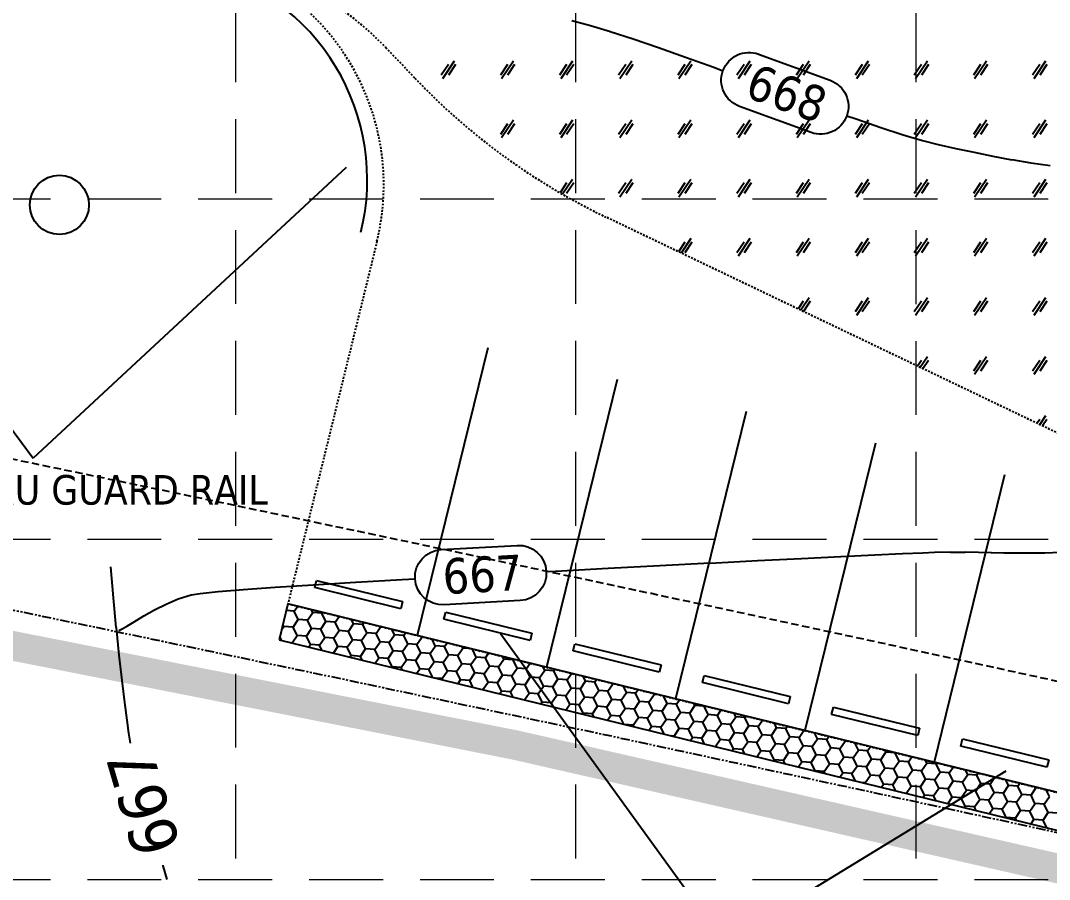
# Model space of a CAD drawing. Header units: inches. Extents: x 6967 to 7890, y 13663 to 15138.
# Drawn here: x 7437.1 to 7506.7, y 14055.5 to 14113.5 of the extents above; entities that cross this region are included whole.
import ezdxf
from ezdxf.enums import TextEntityAlignment as Align

# ---------------------------------------------------------------- set-up
doc = ezdxf.new("R2010")
doc.units = ezdxf.units.IN
doc.header["$MEASUREMENT"] = 0
for name, pattern in [('DASHED', [0.75, 0.5, -0.25]), ('HIDDEN', [0.375, 0.25, -0.125]), ('XGWI003AR$0$HIDDEN2', [0.1875, 0.125, -0.0625]), ('xGWI003pt$0$PHANTOM2', [1.25, 0.625, -0.125, 0.125, -0.125, 0.125, -0.125])]:
    doc.linetypes.add(name, pattern=pattern)
for name, color, linetype in [('C-SITE-BLDG-STBK-N', 7, 'DASHED'), ('C-TOPO-RETN-WALL-TEXT-N', 6, 'Continuous'), ('EC', 35, 'Continuous'), ('GRID', 254, 'HIDDEN'), ('LIMITS OF DISTURBANCE', 1, 'HIDDEN'), ('PC', 35, 'Continuous'), ('XGWI003AR$0$C-ESMT-ACCS-HTCH-N', 11, 'Continuous'), ('XGWI003AR$0$C-ESMT-ACCS-N', 2, 'XGWI003AR$0$HIDDEN2'), ('XGWI003AR$0$C-PKNG-PAVE-EDGE-N', 4, 'XGWI003AR$0$HIDDEN2'), ('XGWI003AR$0$C-PKNG-STRP-N', 6, 'Continuous'), ('XGWI003AR$0$C-PKNG-WEEL-STOP-N', 2, 'Continuous'), ('XGWI003AR$0$C-STRC-RAIL-N', 15, 'XGWI003AR$0$ZIGZAG'), ('xGWI003pt$0$C-ANNO-ROAD-E', 6, 'Continuous'), ('xGWI003pt$0$C-BNDY-E', 3, 'xGWI003pt$0$PHANTOM2'), ('XGWI003ST$0$C-STRM-RRAP-N', 6, 'Continuous')]:
    doc.layers.add(name, color=color, linetype=linetype)
doc.styles.add('L50', font='TAHOMA.TTF', dxfattribs={"height": 2})
doc.styles.add('L80', font='TAHOMA.TTF', dxfattribs={"height": 3.2})
doc.styles.get("Standard").update_dxf_attribs({"font": 'ARIAL.TTF'})
doc.linetypes.add('XGWI003AR$0$ZIGZAG', pattern='A,0.0001,-0.2,[131,ltypeshp.shx,S=0.2,R=0,X=-0.2,Y=0],-0.4,[131,ltypeshp.shx,S=0.2,R=180,X=0.2,Y=0],-0.2', length=0.8001)

msp = doc.modelspace()

# ---------------------------------------------------------------- linework, layer by layer
for p in [(7418.989, 14109.492), (7459.087, 14103.594)]:
    msp.add_line(p, (7437.917, 14083.948))
at = {"layer": 'C-SITE-BLDG-STBK-N'}
msp.add_arc((6024.673, 7268.021), 6960.55, 76.3001427, 80.6559403, dxfattribs=at)
at = {"layer": 'C-TOPO-RETN-WALL-TEXT-N', "color": 7}
for p in [(7469.525, 14072.087), (7503.727, 14062.778)]:
    msp.add_line(p, (7484.696, 14051.175), dxfattribs=at)
at = {"layer": 'defpoints'}
msp.add_circle((7439.699, 14101.069), 2, dxfattribs=at)
at = {"layer": 'EC', "color": 35, "extrusion": (0.996421, 0.084526, 0), "elevation": 8606.374}
msp.add_lwpolyline([(13394.985, 667), (13397.072, 667)], dxfattribs=at)
at = {"layer": 'EC', "color": 35, "elevation": 667}
for points in [[(7443.548, 14072.5), (7443.356, 14074.507)], [(7443.94, 14068.909), (7443.746, 14070.617)], [(7444.513, 14064.673), (7444.401, 14065.353)]]:
    msp.add_lwpolyline(points, dxfattribs=at)
at = {"layer": 'EC', "color": 35, "extrusion": (0.994531, 0.104443, 0), "elevation": 8872.617}
msp.add_lwpolyline([(13216.213, 667), (13218.106, 667)], dxfattribs=at)
at = {"layer": 'EC', "color": 35, "extrusion": (0.992664, 0.120907, 0), "elevation": 9090.353}
msp.add_lwpolyline([(13064.186, 667), (13065.678, 667)], dxfattribs=at)
at = {"layer": 'EC', "color": 35, "extrusion": (0.99157, 0.129574, 0), "elevation": 9204.138}
msp.add_lwpolyline([(12983.058, 667), (12984.271, 667)], dxfattribs=at)
at = {"layer": 'EC', "color": 35, "extrusion": (0.990021, 0.140921, 0), "elevation": 9352.216}
msp.add_lwpolyline([(12875.92, 667), (12876.802, 667)], dxfattribs=at)
at = {"layer": 'EC', "color": 35, "extrusion": (0.958743, 0.284274, 0), "elevation": 11135.361}
msp.add_lwpolyline([(11359.555, 667), (11359.597, 667)], dxfattribs=at)
at = {"layer": 'EC', "color": 35, "extrusion": (0.962276, 0.272073, 0), "elevation": 10990.177}
msp.add_lwpolyline([(11499.113, 667), (11500.077, 667)], dxfattribs=at)
at = {"layer": 'GRID', "color": 252, "linetype": 'HIDDEN', "lineweight": 0, "ltscale": 20}
for p, q in [((7451.639, 13779.372), (7451.639, 15113.571)), ((7474.641, 13779.369), (7474.641, 15113.571)), ((7497.643, 13779.365), (7497.643, 15113.571)), ((6991.593, 14101.47), (7865.68, 14101.47)), ((6991.593, 14078.468), (7865.68, 14078.468)), ((6991.593, 14055.465), (7865.68, 14055.465))]:
    msp.add_line(p, q, dxfattribs=at)
at = {"layer": 'LIMITS OF DISTURBANCE', "linetype": 'DASHED', "ltscale": 25, "const_width": 2}
msp.add_lwpolyline([(7626.68, 14301.006), (7537.696, 14305.63), (7486.929, 14312.377), (7396.549, 14337.663), (7372.92, 14344.826), (7341.409, 14355.654), (7272.761, 14383.79), (7321.112, 14493.627), (7084.447, 14614.894), (7078.433, 14602.87), (7300.437, 14489.887), (7255.526, 14390.868), (7231.156, 14402.508, 0.426649), (7192.435, 14387.891), (7143.122, 14290.437, 0.055483), (7100.956, 14177.591), (7091.992, 14135.021), (7118.278, 14130.517), (7275.487, 14103.266), (7373.361, 14083.725), (7470.495, 14064.556), (7646.846, 14024.455)], format="xyb", dxfattribs=at)
at = {"layer": 'PC', "color": 25, "extrusion": (-0.261525, -0.965197, 0), "elevation": -15577.073}
msp.add_lwpolyline([(3523.198, 668), (3524.489, 668)], dxfattribs=at)
at = {"layer": 'PC', "color": 25}
for points, elevation in [([(7475.624, 14113.195), (7476.968, 14112.795)], 668), ([(7478.51, 14112.295), (7480.214, 14111.713)], 668), ([(7480.214, 14111.713), (7482.043, 14111.067)], 668), ([(7482.043, 14111.067), (7483.96, 14110.375)], 668), ([(7483.96, 14110.375), (7484.586, 14110.146)], 668), ([(7493.586, 14106.883), (7495.262, 14106.306)], 668), ([(7495.262, 14106.306), (7496.77, 14105.814)], 668), ([(7496.77, 14105.814), (7498.073, 14105.424)], 668), ([(7498.073, 14105.424), (7499.135, 14105.155)], 668), ([(7500.337, 14104.892), (7501.574, 14104.626)], 668), ([(7492.565, 14077.296), (7494.861, 14077.405)], 667), ([(7494.861, 14077.405), (7496.725, 14077.49)], 667), ([(7498.093, 14077.549), (7498.904, 14077.579)], 667), ([(7498.904, 14077.579), (7499.98, 14077.6)], 667), ([(7501.868, 14077.591), (7502.736, 14077.572)], 667), ([(7503.591, 14077.553), (7504.458, 14077.538)], 667), ([(7504.458, 14077.538), (7505.368, 14077.533)], 667), ([(7506.346, 14077.545), (7507.421, 14077.579)], 667), ([(7480.325, 14076.685), (7483.718, 14076.858)], 667), ([(7462.883, 14075.738), (7463.754, 14075.787)], 667), ([(7449.229, 14074.805), (7450.428, 14074.921)], 667), ([(7446.91, 14074.077), (7447.741, 14074.43)], 667), ([(7448.61, 14074.711), (7449.229, 14074.805)], 667), ([(7444.3, 14072.612), (7444.759, 14072.888)], 667), ([(7443.81, 14072.336), (7443.994, 14072.436)], 667)]:
    msp.add_lwpolyline(points, dxfattribs=dict(at, elevation=elevation))
at = {"layer": 'PC', "color": 25, "extrusion": (-0.308481, -0.95123, 0), "elevation": -15731.025}
msp.add_lwpolyline([(2758.783, 668), (2760.405, 668)], dxfattribs=at)
at = {"layer": 'PC', "color": 25, "linetype": 'Continuous', "extrusion": (-0.343245, -0.939246, 0)}
for points, elevation in [([(2188.51, 668), (2193.66, 668)], -15823.825), ([(2193.66, 668), (2188.51, 668)], -15820.061)]:
    msp.add_lwpolyline(points, dxfattribs=dict(at, elevation=elevation))
at = {"layer": 'PC', "color": 25, "extrusion": (-0.334362, -0.942445, 0), "elevation": -15800.527}
msp.add_lwpolyline([(2344.829, 668), (2345.488, 668)], dxfattribs=at)
at = {"layer": 'PC', "color": 25, "extrusion": (-0.213745, -0.976889, 0), "elevation": -15382.08}
msp.add_lwpolyline([(4310.919, 668), (4312.149, 668)], dxfattribs=at)
at = {"layer": 'PC', "color": 25, "extrusion": (-0.200554, -0.979683, 0), "elevation": -15322.53}
msp.add_lwpolyline([(4520.416, 668), (4521.706, 668)], dxfattribs=at)
at = {"layer": 'PC', "color": 25, "extrusion": (-0.185096, -0.98272, 0), "elevation": -15249.397}
msp.add_lwpolyline([(4762.524, 668), (4763.829, 668)], dxfattribs=at)
at = {"layer": 'PC', "color": 25, "extrusion": (-0.16355, -0.986535, 0), "elevation": -15141.515}
msp.add_lwpolyline([(5096.342, 668), (5097.652, 668)], dxfattribs=at)
at = {"layer": 'PC', "color": 25, "extrusion": (-0.13545, -0.990784, 0), "elevation": -14990.54}
msp.add_lwpolyline([(5525.871, 668), (5527.176, 668)], dxfattribs=at)
at = {"layer": 'PC', "color": 25, "linetype": 'Continuous', "extrusion": (0.055338, -0.998468, 0)}
for points, elevation in [([(8233.113, 667), (8238.263, 667)], -13643.065), ([(8238.263, 667), (8233.113, 667)], -13639.322)]:
    msp.add_lwpolyline(points, dxfattribs=dict(at, elevation=elevation))
at = {"layer": 'PC', "color": 25, "extrusion": (0.05026, -0.998736, 0), "elevation": -13682.932}
msp.add_lwpolyline([(8181.769, 667), (8184.986, 667)], dxfattribs=at)
at = {"layer": 'PC', "color": 25, "extrusion": (0.049392, -0.998779, 0), "elevation": -13690.044}
msp.add_lwpolyline([(8173.085, 667), (8176.059, 667)], dxfattribs=at)
at = {"layer": 'PC', "color": 25, "extrusion": (0.048444, -0.998826, 0), "elevation": -13697.801}
msp.add_lwpolyline([(8163.056, 667), (8165.724, 667)], dxfattribs=at)
at = {"layer": 'PC', "color": 25, "extrusion": (0.043158, -0.999068, 0), "elevation": -13740.83}
msp.add_lwpolyline([(8097.297, 667), (8098.667, 667)], dxfattribs=at)
at = {"layer": 'PC', "color": 25, "extrusion": (0.001892, -0.999998, 0), "elevation": -14063.382}
msp.add_lwpolyline([(7526.607, 667), (7527.586, 667)], dxfattribs=at)
at = {"layer": 'PC', "color": 25, "extrusion": (-0.012344, -0.999924, 0), "elevation": -14169.121}
msp.add_lwpolyline([(7326.613, 667), (7327.523, 667)], dxfattribs=at)
at = {"layer": 'PC', "color": 25, "extrusion": (-0.023037, -0.999735, 0), "elevation": -14246.675}
msp.add_lwpolyline([(7176.445, 667), (7177.299, 667)], dxfattribs=at)
at = {"layer": 'PC', "color": 25, "extrusion": (0.012189, -0.999926, 0), "elevation": -13985.004}
msp.add_lwpolyline([(7676.402, 667), (7677.38, 667)], dxfattribs=at)
at = {"layer": 'PC', "color": 25, "extrusion": (0.05406, -0.998538, 0), "elevation": -13651.724}
msp.add_lwpolyline([(8222.67, 667), (8223.293, 667)], dxfattribs=at)
at = {"layer": 'PC', "color": 25, "extrusion": (0.052968, -0.998596, 0), "elevation": -13660.706}
msp.add_lwpolyline([(8208.364, 667), (8211.931, 667)], dxfattribs=at)
at = {"layer": 'PC', "color": 25, "extrusion": (0.052003, -0.998647, 0), "elevation": -13668.642}
msp.add_lwpolyline([(8198.715, 667), (8202.228, 667)], dxfattribs=at)
at = {"layer": 'PC', "color": 25, "extrusion": (0.061392, -0.998114, 0), "elevation": -13591.036}
msp.add_lwpolyline([(8306.906, 667), (8309.792, 667)], dxfattribs=at)
at = {"layer": 'PC', "color": 25, "extrusion": (0.058834, -0.998268, 0), "elevation": -13612.282}
msp.add_lwpolyline([(8274.943, 667), (8278.092, 667)], dxfattribs=at)
at = {"layer": 'PC', "color": 25, "extrusion": (0.079001, -0.996875, 0), "elevation": -13442.337}
msp.add_lwpolyline([(8539.077, 667), (8540.796, 667)], dxfattribs=at)
at = {"layer": 'PC', "color": 25, "extrusion": (0.070219, -0.997532, 0), "elevation": -13517.035}
msp.add_lwpolyline([(8422.077, 667), (8424.248, 667)], dxfattribs=at)
at = {"layer": 'PC', "color": 25, "extrusion": (0.064936, -0.997889, 0), "elevation": -13561.453}
msp.add_lwpolyline([(8352.555, 667), (8355.115, 667)], dxfattribs=at)
at = {"layer": 'PC', "color": 25, "extrusion": (0.306889, -0.951745, 0), "elevation": -11109.641}
msp.add_lwpolyline([(11407.642, 667), (11408.555, 667)], dxfattribs=at)
at = {"layer": 'PC', "color": 25, "extrusion": (0.491456, -0.870903, 0), "elevation": -8597.363}
msp.add_lwpolyline([(13400.617, 667), (13401.444, 667)], dxfattribs=at)
at = {"layer": 'PC', "color": 25, "extrusion": (-0.451221, 0.892412, 0), "elevation": 9199.675}
msp.add_lwpolyline([(-12995.358, 667), (-12996.234, 667)], dxfattribs=at)
at = {"layer": 'PC', "color": 25, "extrusion": (0.51306, -0.858353, 0), "elevation": -8259.894}
msp.add_lwpolyline([(13610.465, 667), (13611.221, 667)], dxfattribs=at)
at = {"layer": 'PC', "color": 25, "extrusion": (0.45303, -0.891495, 0), "elevation": -9173.152}
msp.add_lwpolyline([(13011.215, 667), (13011.312, 667)], dxfattribs=at)
at = {"layer": 'PC', "color": 25, "extrusion": (-0.500018, 0.866015, 0), "elevation": 8464.806}
msp.add_lwpolyline([(-13483.084, 667), (-13483.437, 667)], dxfattribs=at)
at = {"layer": 'PC', "color": 25, "linetype": 'Continuous', "extrusion": (0, 0, -1)}
for centre, radius, start, end in [((-7486.354, 14109.499, -668), 1.882, 290.07471, 110.07471), ((-7491.191, 14107.731, -668), 1.882, 110.07471, 290.07471), ((-7465.622, 14075.895, -667), 1.871, 266.82775, 86.82775), ((-7470.764, 14076.18, -667), 1.871, 86.82775, 266.82775)]:
    msp.add_arc(centre, radius, start, end, dxfattribs=at)
at = {"layer": 'XGWI003AR$0$C-ESMT-ACCS-HTCH-N', "color": 255, "linetype": 'Continuous'}
for p, q in [((7466.009, 14110.556), (7465.529, 14109.836)), ((7466.409, 14110.796), (7465.609, 14109.596)), ((7466.489, 14110.556), (7466.009, 14109.836)), ((7470.009, 14110.556), (7469.529, 14109.836)), ((7470.409, 14110.796), (7469.609, 14109.596)), ((7470.489, 14110.556), (7470.009, 14109.836)), ((7474.009, 14110.556), (7473.529, 14109.836)), ((7474.409, 14110.796), (7473.609, 14109.596)), ((7474.489, 14110.556), (7474.009, 14109.836)), ((7478.009, 14110.556), (7477.529, 14109.836)), ((7478.409, 14110.796), (7477.609, 14109.596)), ((7478.489, 14110.556), (7478.009, 14109.836)), ((7482.009, 14110.556), (7481.529, 14109.836)), ((7482.409, 14110.796), (7481.609, 14109.596)), ((7482.489, 14110.556), (7482.009, 14109.836)), ((7486.009, 14110.556), (7485.529, 14109.836)), ((7486.409, 14110.796), (7485.609, 14109.596)), ((7486.489, 14110.556), (7486.009, 14109.836)), ((7490.009, 14110.556), (7489.529, 14109.836)), ((7490.409, 14110.796), (7489.609, 14109.596)), ((7490.489, 14110.556), (7490.009, 14109.836)), ((7494.009, 14110.556), (7493.529, 14109.836)), ((7494.409, 14110.796), (7493.609, 14109.596)), ((7494.489, 14110.556), (7494.009, 14109.836)), ((7498.009, 14110.556), (7497.529, 14109.836)), ((7498.409, 14110.796), (7497.609, 14109.596)), ((7498.489, 14110.556), (7498.009, 14109.836)), ((7502.009, 14110.556), (7501.529, 14109.836)), ((7502.409, 14110.796), (7501.609, 14109.596)), ((7502.489, 14110.556), (7502.009, 14109.836)), ((7506.009, 14110.556), (7505.529, 14109.836)), ((7506.409, 14110.796), (7505.609, 14109.596)), ((7506.489, 14110.556), (7506.009, 14109.836)), ((7470.009, 14106.556), (7469.529, 14105.836)), ((7470.409, 14106.796), (7469.609, 14105.596)), ((7470.489, 14106.556), (7470.009, 14105.836)), ((7474.009, 14106.556), (7473.529, 14105.836)), ((7474.409, 14106.796), (7473.609, 14105.596)), ((7474.489, 14106.556), (7474.009, 14105.836)), ((7478.009, 14106.556), (7477.529, 14105.836)), ((7478.409, 14106.796), (7477.609, 14105.596)), ((7478.489, 14106.556), (7478.009, 14105.836)), ((7482.009, 14106.556), (7481.529, 14105.836)), ((7482.409, 14106.796), (7481.609, 14105.596)), ((7482.489, 14106.556), (7482.009, 14105.836)), ((7486.009, 14106.556), (7485.529, 14105.836)), ((7486.409, 14106.796), (7485.609, 14105.596)), ((7486.489, 14106.556), (7486.009, 14105.836)), ((7490.009, 14106.556), (7489.529, 14105.836)), ((7490.409, 14106.796), (7489.609, 14105.596)), ((7490.489, 14106.556), (7490.009, 14105.836)), ((7494.009, 14106.556), (7493.529, 14105.836)), ((7494.409, 14106.796), (7493.609, 14105.596)), ((7494.489, 14106.556), (7494.009, 14105.836)), ((7498.009, 14106.556), (7497.529, 14105.836)), ((7498.409, 14106.796), (7497.609, 14105.596)), ((7498.489, 14106.556), (7498.009, 14105.836)), ((7502.009, 14106.556), (7501.529, 14105.836)), ((7502.409, 14106.796), (7501.609, 14105.596)), ((7502.489, 14106.556), (7502.009, 14105.836)), ((7506.009, 14106.556), (7505.529, 14105.836)), ((7506.409, 14106.796), (7505.609, 14105.596)), ((7506.489, 14106.556), (7506.009, 14105.836)), ((7474.409, 14102.796), (7473.736, 14101.786)), ((7478.409, 14102.796), (7477.609, 14101.596)), ((7482.409, 14102.796), (7481.609, 14101.596)), ((7486.409, 14102.796), (7485.609, 14101.596)), ((7490.409, 14102.796), (7489.609, 14101.596)), ((7494.409, 14102.796), (7493.609, 14101.596)), ((7498.409, 14102.796), (7497.609, 14101.596)), ((7502.409, 14102.796), (7501.609, 14101.596)), ((7506.409, 14102.796), (7505.609, 14101.596)), ((7474.009, 14102.556), (7473.562, 14101.886)), ((7474.489, 14102.556), (7474.009, 14101.836)), ((7478.009, 14102.556), (7477.529, 14101.836)), ((7478.489, 14102.556), (7478.009, 14101.836)), ((7482.009, 14102.556), (7481.529, 14101.836)), ((7482.489, 14102.556), (7482.009, 14101.836)), ((7486.009, 14102.556), (7485.529, 14101.836)), ((7486.489, 14102.556), (7486.009, 14101.836)), ((7490.009, 14102.556), (7489.529, 14101.836)), ((7490.489, 14102.556), (7490.009, 14101.836)), ((7494.009, 14102.556), (7493.529, 14101.836)), ((7494.489, 14102.556), (7494.009, 14101.836)), ((7498.009, 14102.556), (7497.529, 14101.836)), ((7498.489, 14102.556), (7498.009, 14101.836)), ((7502.009, 14102.556), (7501.529, 14101.836)), ((7502.489, 14102.556), (7502.009, 14101.836)), ((7506.009, 14102.556), (7505.529, 14101.836)), ((7506.489, 14102.556), (7506.009, 14101.836)), ((7482.009, 14098.556), (7481.573, 14097.902)), ((7482.409, 14098.796), (7481.755, 14097.815)), ((7482.489, 14098.556), (7482.009, 14097.836)), ((7486.009, 14098.556), (7485.529, 14097.836)), ((7486.409, 14098.796), (7485.609, 14097.596)), ((7486.489, 14098.556), (7486.009, 14097.836)), ((7490.009, 14098.556), (7489.529, 14097.836)), ((7490.409, 14098.796), (7489.609, 14097.596)), ((7490.489, 14098.556), (7490.009, 14097.836)), ((7494.009, 14098.556), (7493.529, 14097.836)), ((7494.409, 14098.796), (7493.609, 14097.596)), ((7494.489, 14098.556), (7494.009, 14097.836)), ((7498.009, 14098.556), (7497.529, 14097.836)), ((7498.409, 14098.796), (7497.609, 14097.596)), ((7498.489, 14098.556), (7498.009, 14097.836)), ((7502.009, 14098.556), (7501.529, 14097.836)), ((7502.409, 14098.796), (7501.609, 14097.596)), ((7502.489, 14098.556), (7502.009, 14097.836)), ((7506.009, 14098.556), (7505.529, 14097.836)), ((7506.409, 14098.796), (7505.609, 14097.596)), ((7506.489, 14098.556), (7506.009, 14097.836)), ((7490.009, 14094.556), (7489.662, 14094.035)), ((7490.409, 14094.796), (7489.844, 14093.948)), ((7490.489, 14094.556), (7490.026, 14093.861)), ((7494.009, 14094.556), (7493.529, 14093.836)), ((7494.409, 14094.796), (7493.609, 14093.596)), ((7494.489, 14094.556), (7494.009, 14093.836)), ((7498.009, 14094.556), (7497.529, 14093.836)), ((7498.409, 14094.796), (7497.609, 14093.596)), ((7498.489, 14094.556), (7498.009, 14093.836)), ((7502.009, 14094.556), (7501.529, 14093.836)), ((7502.409, 14094.796), (7501.609, 14093.596)), ((7502.489, 14094.556), (7502.009, 14093.836)), ((7506.009, 14094.556), (7505.529, 14093.836)), ((7506.409, 14094.796), (7505.609, 14093.596)), ((7506.489, 14094.556), (7506.009, 14093.836)), ((7498.009, 14090.556), (7497.751, 14090.169)), ((7498.409, 14090.796), (7497.933, 14090.082)), ((7498.489, 14090.556), (7498.115, 14089.995)), ((7502.009, 14090.556), (7501.529, 14089.836)), ((7502.409, 14090.796), (7501.609, 14089.596)), ((7502.489, 14090.556), (7502.009, 14089.836)), ((7506.009, 14090.556), (7505.529, 14089.836)), ((7506.409, 14090.796), (7505.609, 14089.596)), ((7506.489, 14090.556), (7506.009, 14089.836)), ((7506.409, 14086.796), (7506.022, 14086.215)), ((7506.009, 14086.556), (7505.84, 14086.302)), ((7506.489, 14086.556), (7506.204, 14086.128))]:
    msp.add_line(p, q, dxfattribs=at)
at = {"layer": 'XGWI003AR$0$C-ESMT-ACCS-N', "color": 7}
for p, q in [((7463.738, 14109.646), (7461.812, 14111.674)), ((7519.087, 14079.971), (7476.669, 14100.246))]:
    msp.add_line(p, q, dxfattribs=at)
for centre, radius, start, end in [((7447.309, 14097.902), 20, 43.51926, 76.22752), ((7495.644, 14139.944), 44, 223.51926, 244.45229)]:
    msp.add_arc(centre, radius, start, end, dxfattribs=at)
at = {"layer": 'XGWI003AR$0$C-PKNG-PAVE-EDGE-N', "color": 7}
for p, q in [((7461.182, 14098.61), (7455.156, 14074.093)), ((7455.156, 14074.093), (7516.344, 14059.095))]:
    msp.add_line(p, q, dxfattribs=at)
msp.add_arc((7445.644, 14102.429, 0), 16, 346.19067, 76.22752, dxfattribs=at)
at = {"layer": 'XGWI003AR$0$C-PKNG-STRP-N', "color": 253}
for p, q in [((7468.679, 14091.406), (7463.897, 14071.951)), ((7477.419, 14089.258), (7472.638, 14069.808)), ((7486.159, 14087.11), (7481.379, 14067.665)), ((7494.899, 14084.962), (7490.121, 14065.523)), ((7503.638, 14082.813), (7498.862, 14063.38))]:
    msp.add_line(p, q, dxfattribs=at)
at = {"layer": 'XGWI003AR$0$C-PKNG-WEEL-STOP-N', "color": 7}
for p, q in [((7456.97, 14075.193), (7457.089, 14075.679)), ((7457.089, 14075.679), (7462.916, 14074.25)), ((7462.797, 14073.765), (7456.97, 14075.193)), ((7462.916, 14074.25), (7462.797, 14073.765)), ((7465.711, 14073.05), (7465.83, 14073.536)), ((7465.83, 14073.536), (7471.657, 14072.108)), ((7471.538, 14071.622), (7465.711, 14073.05)), ((7471.657, 14072.108), (7471.538, 14071.622)), ((7474.452, 14070.908), (7474.571, 14071.393)), ((7474.571, 14071.393), (7480.399, 14069.965)), ((7480.28, 14069.479), (7474.452, 14070.908)), ((7480.399, 14069.965), (7480.28, 14069.479)), ((7483.193, 14068.765), (7483.312, 14069.251)), ((7489.021, 14067.337), (7483.193, 14068.765)), ((7483.312, 14069.251), (7489.14, 14067.822)), ((7489.14, 14067.822), (7489.021, 14067.337)), ((7491.935, 14066.623), (7492.054, 14067.108)), ((7497.762, 14065.194), (7491.935, 14066.623)), ((7492.054, 14067.108), (7497.881, 14065.68)), ((7497.881, 14065.68), (7497.762, 14065.194)), ((7500.676, 14064.48), (7500.795, 14064.966)), ((7506.503, 14063.052), (7500.676, 14064.48)), ((7500.795, 14064.966), (7506.622, 14063.537)), ((7506.622, 14063.537), (7506.503, 14063.052))]:
    msp.add_line(p, q, dxfattribs=at)
at = {"layer": 'XGWI003AR$0$C-STRC-RAIL-N', "ltscale": 0.06}
msp.add_arc((7445.725, 14102.759), 14.8, 346.19067, 76.2275, dxfattribs=at)
at = {"layer": 'xGWI003pt$0$C-BNDY-E', "color": 253}
msp.add_arc((6024.673, 7268.021), 6950.55, 76.3001428, 81.0668632, dxfattribs=at)
at = {"layer": 'XGWI003ST$0$C-STRM-RRAP-N', "color": 1}
for p, q in [((7455.156, 14074.093), (7454.56, 14071.665)), ((7455.589, 14073.596), (7455.044, 14073.637)), ((7516.345, 14059.098), (7455.156, 14074.093)), ((7455.589, 14073.596), (7455.818, 14073.931)), ((7455.86, 14073.033), (7455.589, 14073.596)), ((7456.484, 14072.986), (7456.836, 14073.502)), ((7456.836, 14073.502), (7456.738, 14073.705)), ((7457.459, 14073.455), (7456.836, 14073.502)), ((7457.459, 14073.455), (7457.502, 14073.518)), ((7457.73, 14072.892), (7457.459, 14073.455)), ((7455.508, 14072.517), (7455.86, 14073.033)), ((7456.484, 14072.986), (7455.86, 14073.033)), ((7456.755, 14072.423), (7456.484, 14072.986)), ((7457.378, 14072.376), (7457.73, 14072.892)), ((7458.353, 14072.845), (7457.73, 14072.892)), ((7458.353, 14072.845), (7458.625, 14073.243)), ((7458.624, 14072.282), (7458.353, 14072.845)), ((7459.248, 14072.235), (7459.6, 14072.751)), ((7459.6, 14072.751), (7459.462, 14073.038)), ((7460.223, 14072.704), (7459.6, 14072.751)), ((7460.223, 14072.704), (7460.309, 14072.83)), ((7454.722, 14072.326), (7454.885, 14072.564)), ((7454.885, 14072.564), (7454.816, 14072.707)), ((7455.508, 14072.517), (7454.885, 14072.564)), ((7455.779, 14071.954), (7455.508, 14072.517)), ((7456.402, 14071.907), (7456.755, 14072.423)), ((7457.378, 14072.376), (7456.755, 14072.423)), ((7457.649, 14071.813), (7457.378, 14072.376)), ((7458.272, 14071.766), (7458.624, 14072.282)), ((7459.248, 14072.235), (7458.624, 14072.282)), ((7459.518, 14071.672), (7459.247, 14072.235)), ((7460.142, 14071.625), (7460.494, 14072.141)), ((7460.494, 14072.141), (7460.223, 14072.704)), ((7461.117, 14072.094), (7460.494, 14072.141)), ((7461.117, 14072.094), (7461.432, 14072.555)), ((7461.388, 14071.531), (7461.117, 14072.094)), ((7462.364, 14072), (7462.185, 14072.371)), ((7462.987, 14071.953), (7463.116, 14072.143)), ((7454.56, 14071.665), (7515.748, 14056.671)), ((7454.737, 14071.622), (7454.613, 14071.88)), ((7455.436, 14071.451), (7455.779, 14071.954)), ((7456.402, 14071.907), (7455.779, 14071.954)), ((7456.673, 14071.343), (7456.402, 14071.907)), ((7457.296, 14071.296), (7457.649, 14071.813)), ((7458.272, 14071.766), (7457.649, 14071.813)), ((7458.543, 14071.203), (7458.272, 14071.766)), ((7459.166, 14071.156), (7459.518, 14071.672)), ((7460.142, 14071.625), (7459.518, 14071.672)), ((7460.413, 14071.062), (7460.142, 14071.625)), ((7461.036, 14071.015), (7461.388, 14071.531)), ((7462.011, 14071.484), (7461.388, 14071.531)), ((7462.011, 14071.484), (7462.364, 14072)), ((7462.282, 14070.921), (7462.011, 14071.484)), ((7462.987, 14071.953), (7462.364, 14072)), ((7462.906, 14070.874), (7463.258, 14071.39)), ((7463.258, 14071.39), (7462.987, 14071.953)), ((7463.881, 14071.343), (7463.258, 14071.39)), ((7463.881, 14071.343), (7464.233, 14071.859)), ((7464.233, 14071.859), (7464.228, 14071.87)), ((7464.289, 14071.855), (7464.233, 14071.859)), ((7465.127, 14071.249), (7464.909, 14071.703)), ((7465.751, 14071.202), (7465.923, 14071.455)), ((7456.559, 14071.176), (7456.673, 14071.343)), ((7457.296, 14071.296), (7456.673, 14071.343)), ((7457.461, 14070.954), (7457.296, 14071.296)), ((7458.243, 14070.763), (7458.543, 14071.203)), ((7459.166, 14071.156), (7458.543, 14071.202)), ((7459.437, 14070.592), (7459.166, 14071.156)), ((7460.06, 14070.545), (7460.413, 14071.062)), ((7461.036, 14071.015), (7460.413, 14071.062)), ((7461.307, 14070.451), (7461.036, 14071.015)), ((7461.93, 14070.405), (7462.282, 14070.921)), ((7462.906, 14070.874), (7462.282, 14070.921)), ((7463.176, 14070.311), (7462.906, 14070.874)), ((7463.8, 14070.264), (7464.152, 14070.78)), ((7464.152, 14070.78), (7463.881, 14071.343)), ((7464.775, 14070.733), (7464.152, 14070.78)), ((7464.775, 14070.733), (7465.128, 14071.249)), ((7465.046, 14070.17), (7464.775, 14070.733)), ((7465.751, 14071.202), (7465.128, 14071.249)), ((7466.022, 14070.639), (7465.751, 14071.202)), ((7466.645, 14070.592), (7466.997, 14071.108)), ((7466.997, 14071.108), (7466.952, 14071.203)), ((7467.488, 14071.071), (7466.997, 14071.108)), ((7467.891, 14070.498), (7467.633, 14071.036)), ((7468.515, 14070.451), (7468.73, 14070.767)), ((7459.366, 14070.488), (7459.437, 14070.592)), ((7460.06, 14070.545), (7459.437, 14070.592)), ((7460.185, 14070.287), (7460.06, 14070.545)), ((7461.05, 14070.075), (7461.307, 14070.451)), ((7461.93, 14070.404), (7461.307, 14070.451)), ((7462.201, 14069.841), (7461.93, 14070.404)), ((7462.824, 14069.794), (7463.177, 14070.311)), ((7463.8, 14070.264), (7463.177, 14070.311)), ((7464.071, 14069.7), (7463.8, 14070.264)), ((7464.694, 14069.653), (7465.046, 14070.17)), ((7465.669, 14070.123), (7465.046, 14070.17)), ((7465.669, 14070.123), (7466.022, 14070.639)), ((7465.94, 14069.559), (7465.669, 14070.123)), ((7466.645, 14070.592), (7466.022, 14070.639)), ((7466.564, 14069.513), (7466.916, 14070.029)), ((7466.916, 14070.029), (7466.645, 14070.592)), ((7467.539, 14069.982), (7466.916, 14070.029)), ((7467.539, 14069.982), (7467.891, 14070.498)), ((7467.81, 14069.419), (7467.539, 14069.982)), ((7468.515, 14070.451), (7467.891, 14070.498)), ((7468.786, 14069.888), (7468.515, 14070.451)), ((7469.409, 14069.841), (7469.761, 14070.357)), ((7469.761, 14070.357), (7469.675, 14070.535)), ((7470.384, 14070.31), (7469.761, 14070.357)), ((7470.384, 14070.31), (7470.414, 14070.354)), ((7470.655, 14069.747), (7470.384, 14070.31)), ((7471.279, 14069.7), (7471.537, 14070.079)), ((7462.173, 14069.8), (7462.201, 14069.841)), ((7462.824, 14069.794), (7462.201, 14069.841)), ((7462.908, 14069.619), (7462.824, 14069.794)), ((7463.857, 14069.387), (7464.071, 14069.7)), ((7464.694, 14069.653), (7464.071, 14069.7)), ((7464.951, 14069.119), (7464.694, 14069.653)), ((7465.588, 14069.043), (7465.94, 14069.56)), ((7466.564, 14069.512), (7465.94, 14069.559)), ((7466.835, 14068.949), (7466.564, 14069.513)), ((7467.458, 14068.902), (7467.81, 14069.419)), ((7468.433, 14069.372), (7467.81, 14069.419)), ((7468.433, 14069.372), (7468.786, 14069.888)), ((7468.704, 14068.808), (7468.433, 14069.372)), ((7469.409, 14069.841), (7468.786, 14069.888)), ((7469.327, 14068.761), (7469.68, 14069.278)), ((7469.68, 14069.278), (7469.409, 14069.841)), ((7470.303, 14069.231), (7469.68, 14069.278)), ((7470.303, 14069.231), (7470.655, 14069.747)), ((7471.279, 14069.7), (7470.655, 14069.747)), ((7471.549, 14069.137), (7471.278, 14069.7)), ((7472.173, 14069.09), (7472.525, 14069.606)), ((7472.525, 14069.606), (7472.399, 14069.868)), ((7473.148, 14069.559), (7472.525, 14069.606)), ((7473.148, 14069.559), (7473.221, 14069.666)), ((7473.419, 14068.996), (7473.148, 14069.559)), ((7474.042, 14068.949), (7474.344, 14069.391)), ((7465.588, 14069.043), (7465.114, 14069.079)), ((7465.632, 14068.952), (7465.588, 14069.043)), ((7466.664, 14068.699), (7466.835, 14068.949)), ((7467.458, 14068.902), (7466.835, 14068.949)), ((7467.675, 14068.451), (7467.458, 14068.902)), ((7468.352, 14068.292), (7468.704, 14068.808)), ((7469.327, 14068.761), (7468.704, 14068.808)), ((7469.598, 14068.198), (7469.327, 14068.761)), ((7470.222, 14068.151), (7470.574, 14068.668)), ((7470.574, 14068.668), (7470.303, 14069.231)), ((7471.197, 14068.621), (7470.574, 14068.667)), ((7471.197, 14068.621), (7471.549, 14069.137)), ((7471.468, 14068.057), (7471.197, 14068.621)), ((7472.173, 14069.09), (7471.549, 14069.137)), ((7472.444, 14068.527), (7472.173, 14069.09)), ((7473.067, 14068.48), (7473.419, 14068.996)), ((7474.042, 14068.949), (7473.419, 14068.996)), ((7474.313, 14068.386), (7474.042, 14068.949)), ((7474.937, 14068.339), (7475.289, 14068.855)), ((7475.289, 14068.855), (7475.123, 14069.2)), ((7475.912, 14068.808), (7475.289, 14068.855)), ((7475.912, 14068.808), (7476.028, 14068.978)), ((7476.183, 14068.245), (7475.912, 14068.808)), ((7476.806, 14068.198), (7477.151, 14068.703)), ((7468.352, 14068.292), (7468.313, 14068.295)), ((7468.356, 14068.285), (7468.352, 14068.292)), ((7469.471, 14068.011), (7469.598, 14068.198)), ((7470.222, 14068.151), (7469.598, 14068.198)), ((7470.398, 14067.784), (7470.222, 14068.151)), ((7471.155, 14067.599), (7471.468, 14068.057)), ((7472.091, 14068.01), (7471.468, 14068.057)), ((7472.091, 14068.01), (7472.444, 14068.527)), ((7472.362, 14067.447), (7472.091, 14068.01)), ((7473.067, 14068.48), (7472.444, 14068.527)), ((7472.986, 14067.4), (7473.338, 14067.916)), ((7473.338, 14067.916), (7473.067, 14068.48)), ((7473.961, 14067.869), (7473.338, 14067.916)), ((7473.961, 14067.869), (7474.313, 14068.386)), ((7474.232, 14067.306), (7473.961, 14067.869)), ((7474.937, 14068.339), (7474.313, 14068.386)), ((7475.207, 14067.776), (7474.937, 14068.339)), ((7475.831, 14067.729), (7476.183, 14068.245)), ((7476.806, 14068.198), (7476.183, 14068.245)), ((7477.077, 14067.635), (7476.806, 14068.198)), ((7477.7, 14067.588), (7478.053, 14068.104)), ((7478.053, 14068.104), (7477.846, 14068.533)), ((7478.676, 14068.057), (7478.053, 14068.104)), ((7478.676, 14068.057), (7478.835, 14068.29)), ((7478.947, 14067.494), (7478.676, 14068.057)), ((7479.57, 14067.447), (7479.922, 14067.963)), ((7479.922, 14067.963), (7479.889, 14068.032)), ((7480.282, 14067.936), (7479.922, 14067.963)), ((7472.278, 14067.323), (7472.362, 14067.447)), ((7472.986, 14067.4), (7472.362, 14067.447)), ((7473.122, 14067.117), (7472.985, 14067.4)), ((7473.962, 14066.911), (7474.232, 14067.306)), ((7474.855, 14067.259), (7474.232, 14067.306)), ((7474.855, 14067.259), (7475.208, 14067.776)), ((7475.126, 14066.696), (7474.855, 14067.259)), ((7475.831, 14067.729), (7475.208, 14067.776)), ((7476.102, 14067.165), (7475.831, 14067.729)), ((7476.725, 14067.118), (7477.077, 14067.635)), ((7477.7, 14067.588), (7477.077, 14067.635)), ((7477.971, 14067.024), (7477.7, 14067.588)), ((7478.595, 14066.978), (7478.947, 14067.494)), ((7479.57, 14067.447), (7478.947, 14067.494)), ((7479.841, 14066.884), (7479.57, 14067.447)), ((7480.464, 14066.837), (7480.817, 14067.353)), ((7480.817, 14067.353), (7480.57, 14067.865)), ((7481.44, 14067.306), (7480.817, 14067.353)), ((7481.44, 14067.306), (7481.642, 14067.603)), ((7481.711, 14066.743), (7481.44, 14067.306)), ((7482.334, 14066.696), (7482.686, 14067.212)), ((7482.686, 14067.212), (7482.613, 14067.365)), ((7483.31, 14067.165), (7482.686, 14067.212)), ((7483.31, 14067.165), (7483.326, 14067.19)), ((7475.085, 14066.636), (7475.126, 14066.696)), ((7475.749, 14066.649), (7475.126, 14066.696)), ((7475.749, 14066.649), (7476.102, 14067.165)), ((7475.846, 14066.449), (7475.749, 14066.649)), ((7476.725, 14067.118), (7476.102, 14067.165)), ((7476.996, 14066.555), (7476.725, 14067.118)), ((7476.769, 14066.223), (7476.996, 14066.555)), ((7477.619, 14066.508), (7476.996, 14066.555)), ((7477.619, 14066.508), (7477.971, 14067.024)), ((7477.888, 14065.949), (7477.619, 14066.508)), ((7478.595, 14066.977), (7477.971, 14067.024)), ((7478.866, 14066.414), (7478.595, 14066.977)), ((7479.489, 14066.367), (7479.841, 14066.884)), ((7480.464, 14066.837), (7479.841, 14066.884)), ((7480.735, 14066.273), (7480.464, 14066.837)), ((7481.359, 14066.226), (7481.711, 14066.743)), ((7482.334, 14066.696), (7481.711, 14066.743)), ((7482.605, 14066.132), (7482.334, 14066.696)), ((7483.228, 14066.086), (7483.581, 14066.602)), ((7483.58, 14066.602), (7483.31, 14067.165)), ((7484.204, 14066.555), (7483.581, 14066.602)), ((7484.204, 14066.555), (7484.449, 14066.915)), ((7484.475, 14065.992), (7484.204, 14066.555)), ((7485.45, 14066.461), (7485.336, 14066.697)), ((7486.073, 14066.414), (7486.133, 14066.502)), ((7478.513, 14065.898), (7477.908, 14065.944)), ((7478.513, 14065.898), (7478.866, 14066.414)), ((7478.569, 14065.782), (7478.513, 14065.898)), ((7479.489, 14066.367), (7478.866, 14066.414)), ((7479.76, 14065.804), (7479.489, 14066.367)), ((7479.576, 14065.535), (7479.76, 14065.804)), ((7480.383, 14065.757), (7479.76, 14065.804)), ((7480.383, 14065.757), (7480.735, 14066.273)), ((7481.359, 14066.226), (7480.735, 14066.273)), ((7481.629, 14065.663), (7481.358, 14066.226)), ((7482.253, 14065.616), (7482.605, 14066.133)), ((7483.228, 14066.085), (7482.605, 14066.132)), ((7483.499, 14065.522), (7483.228, 14066.086)), ((7484.122, 14065.475), (7484.475, 14065.992)), ((7485.098, 14065.945), (7484.475, 14065.992)), ((7485.098, 14065.945), (7485.45, 14066.461)), ((7485.369, 14065.381), (7485.098, 14065.945)), ((7486.073, 14066.414), (7485.45, 14066.461)), ((7485.992, 14065.334), (7486.344, 14065.851)), ((7486.344, 14065.851), (7486.073, 14066.414)), ((7486.968, 14065.804), (7486.344, 14065.851)), ((7486.968, 14065.804), (7487.256, 14066.227)), ((7487.239, 14065.241), (7486.968, 14065.804)), ((7488.214, 14065.71), (7488.06, 14066.03)), ((7488.837, 14065.663), (7488.94, 14065.814)), ((7480.612, 14065.281), (7480.383, 14065.757)), ((7481.277, 14065.147), (7481.107, 14065.16)), ((7481.277, 14065.147), (7481.629, 14065.663)), ((7481.293, 14065.114), (7481.277, 14065.147)), ((7482.253, 14065.616), (7481.629, 14065.663)), ((7482.524, 14065.053), (7482.253, 14065.616)), ((7483.147, 14065.006), (7483.499, 14065.522)), ((7484.122, 14065.475), (7483.499, 14065.522)), ((7484.393, 14064.912), (7484.122, 14065.475)), ((7485.017, 14064.865), (7485.369, 14065.381)), ((7485.992, 14065.334), (7485.369, 14065.381)), ((7486.263, 14064.771), (7485.992, 14065.334)), ((7486.886, 14064.724), (7487.239, 14065.241)), ((7487.862, 14065.194), (7487.239, 14065.24)), ((7487.862, 14065.194), (7488.214, 14065.71)), ((7488.133, 14064.63), (7487.862, 14065.194)), ((7488.837, 14065.663), (7488.214, 14065.71)), ((7488.756, 14064.583), (7489.108, 14065.1)), ((7489.108, 14065.1), (7488.837, 14065.663)), ((7489.731, 14065.053), (7489.108, 14065.1)), ((7489.731, 14065.053), (7490.063, 14065.539)), ((7490.978, 14064.959), (7490.784, 14065.362)), ((7491.601, 14064.912), (7491.747, 14065.126)), ((7482.383, 14064.847), (7482.524, 14065.053)), ((7483.147, 14065.006), (7482.524, 14065.053)), ((7483.336, 14064.614), (7483.147, 14065.006)), ((7484.067, 14064.434), (7484.393, 14064.912)), ((7485.017, 14064.865), (7484.393, 14064.912)), ((7485.287, 14064.302), (7485.017, 14064.865)), ((7485.911, 14064.255), (7486.263, 14064.771)), ((7486.886, 14064.724), (7486.263, 14064.771)), ((7487.157, 14064.161), (7486.886, 14064.724)), ((7487.78, 14064.114), (7488.133, 14064.63)), ((7488.756, 14064.583), (7488.133, 14064.63)), ((7489.027, 14064.02), (7488.756, 14064.583)), ((7489.65, 14063.973), (7490.002, 14064.489)), ((7490.002, 14064.489), (7489.731, 14065.053)), ((7490.626, 14064.442), (7490.002, 14064.489)), ((7490.626, 14064.443), (7490.978, 14064.959)), ((7490.897, 14063.879), (7490.626, 14064.442)), ((7491.601, 14064.912), (7490.978, 14064.959)), ((7491.872, 14064.349), (7491.601, 14064.912)), ((7492.495, 14064.302), (7492.848, 14064.818)), ((7492.848, 14064.818), (7492.826, 14064.862)), ((7493.076, 14064.801), (7492.848, 14064.818)), ((7493.742, 14064.208), (7493.507, 14064.695)), ((7494.365, 14064.161), (7494.554, 14064.438)), ((7485.19, 14064.159), (7485.288, 14064.302)), ((7485.911, 14064.255), (7485.288, 14064.302)), ((7486.059, 14063.946), (7485.911, 14064.255)), ((7486.874, 14063.746), (7487.157, 14064.161)), ((7487.78, 14064.114), (7487.157, 14064.161)), ((7488.051, 14063.551), (7487.78, 14064.114)), ((7488.675, 14063.504), (7489.027, 14064.02)), ((7489.65, 14063.973), (7489.027, 14064.02)), ((7489.921, 14063.41), (7489.65, 14063.973)), ((7490.544, 14063.363), (7490.897, 14063.879)), ((7491.52, 14063.832), (7490.897, 14063.879)), ((7491.52, 14063.832), (7491.872, 14064.349)), ((7491.791, 14063.269), (7491.52, 14063.832)), ((7492.495, 14064.302), (7491.872, 14064.349)), ((7492.414, 14063.222), (7492.766, 14063.738)), ((7492.766, 14063.738), (7492.495, 14064.302)), ((7493.39, 14063.691), (7492.766, 14063.738)), ((7493.39, 14063.691), (7493.742, 14064.208)), ((7494.365, 14064.161), (7493.742, 14064.208)), ((7494.636, 14063.597), (7494.365, 14064.161)), ((7495.259, 14063.551), (7495.612, 14064.067)), ((7495.611, 14064.067), (7495.55, 14064.194)), ((7496.235, 14064.02), (7495.612, 14064.067)), ((7496.235, 14064.02), (7496.239, 14064.026)), ((7496.506, 14063.457), (7496.235, 14064.02)), ((7497.129, 14063.41), (7497.361, 14063.75)), ((7487.997, 14063.471), (7488.051, 14063.551)), ((7488.675, 14063.504), (7488.051, 14063.551)), ((7488.783, 14063.279), (7488.675, 14063.504)), ((7489.681, 14063.059), (7489.921, 14063.41)), ((7490.544, 14063.363), (7489.921, 14063.41)), ((7490.815, 14062.8), (7490.544, 14063.363)), ((7491.438, 14062.753), (7491.791, 14063.269)), ((7492.414, 14063.222), (7491.791, 14063.269)), ((7492.685, 14062.659), (7492.414, 14063.222)), ((7493.308, 14062.612), (7493.66, 14063.128)), ((7493.66, 14063.128), (7493.389, 14063.691)), ((7494.284, 14063.081), (7493.66, 14063.128)), ((7494.284, 14063.081), (7494.636, 14063.597)), ((7494.555, 14062.518), (7494.284, 14063.081)), ((7495.259, 14063.55), (7494.636, 14063.597)), ((7495.53, 14062.987), (7495.259, 14063.551)), ((7496.153, 14062.94), (7496.506, 14063.457)), ((7497.129, 14063.41), (7496.506, 14063.457)), ((7497.4, 14062.846), (7497.129, 14063.41)), ((7498.023, 14062.799), (7498.375, 14063.316)), ((7498.375, 14063.316), (7498.274, 14063.527)), ((7498.999, 14063.269), (7498.375, 14063.316)), ((7498.999, 14063.269), (7499.046, 14063.338)), ((7499.27, 14062.705), (7498.999, 14063.269)), ((7499.893, 14062.659), (7500.168, 14063.063)), ((7490.804, 14062.783), (7490.815, 14062.8)), ((7491.438, 14062.753), (7490.815, 14062.8)), ((7491.507, 14062.611), (7491.438, 14062.753)), ((7492.488, 14062.371), (7492.685, 14062.659)), ((7493.308, 14062.612), (7492.685, 14062.659)), ((7493.549, 14062.111), (7493.308, 14062.612)), ((7494.202, 14062.002), (7494.555, 14062.518)), ((7495.178, 14062.471), (7494.555, 14062.518)), ((7495.178, 14062.471), (7495.53, 14062.987)), ((7495.449, 14061.908), (7495.178, 14062.471)), ((7496.153, 14062.94), (7495.53, 14062.987)), ((7496.072, 14061.861), (7496.424, 14062.377)), ((7496.424, 14062.377), (7496.153, 14062.94)), ((7497.048, 14062.33), (7496.424, 14062.377)), ((7497.048, 14062.33), (7497.4, 14062.846)), ((7497.318, 14061.767), (7497.048, 14062.33)), ((7498.023, 14062.799), (7497.4, 14062.846)), ((7498.294, 14062.236), (7498.023, 14062.799)), ((7498.917, 14062.189), (7499.27, 14062.706)), ((7499.893, 14062.659), (7499.27, 14062.705)), ((7500.164, 14062.095), (7499.893, 14062.659)), ((7500.787, 14062.048), (7501.139, 14062.565)), ((7501.139, 14062.565), (7500.997, 14062.859)), ((7501.763, 14062.518), (7501.139, 14062.565)), ((7502.033, 14061.954), (7501.762, 14062.518)), ((7501.763, 14062.518), (7501.853, 14062.65)), ((7502.657, 14061.907), (7502.975, 14062.375)), ((7494.202, 14062.002), (7493.901, 14062.024)), ((7494.23, 14061.944), (7494.202, 14062.002)), ((7495.295, 14061.683), (7495.449, 14061.908)), ((7496.072, 14061.861), (7495.449, 14061.908)), ((7496.273, 14061.443), (7496.072, 14061.861)), ((7496.979, 14061.27), (7497.319, 14061.767)), ((7497.942, 14061.72), (7497.319, 14061.767)), ((7497.942, 14061.72), (7498.294, 14062.236)), ((7498.213, 14061.157), (7497.942, 14061.72)), ((7498.917, 14062.189), (7498.294, 14062.236)), ((7498.836, 14061.11), (7499.188, 14061.626)), ((7499.188, 14061.626), (7498.917, 14062.189)), ((7499.811, 14061.579), (7499.188, 14061.626)), ((7499.811, 14061.579), (7500.164, 14062.095)), ((7500.787, 14062.048), (7500.164, 14062.095)), ((7501.058, 14061.485), (7500.787, 14062.048)), ((7501.681, 14061.438), (7502.033, 14061.954)), ((7502.657, 14061.907), (7502.033, 14061.954)), ((7502.928, 14061.344), (7502.657, 14061.907)), ((7503.551, 14061.297), (7503.903, 14061.814)), ((7503.903, 14061.814), (7503.721, 14062.192)), ((7504.526, 14061.767), (7503.903, 14061.813)), ((7504.526, 14061.767), (7504.66, 14061.962)), ((7504.797, 14061.203), (7504.526, 14061.767)), ((7505.421, 14061.156), (7505.773, 14061.673)), ((7505.773, 14061.673), (7505.764, 14061.691)), ((7505.87, 14061.665), (7505.773, 14061.673)), ((7498.102, 14060.995), (7498.213, 14061.157)), ((7498.836, 14061.11), (7498.213, 14061.157)), ((7498.997, 14060.776), (7498.836, 14061.11)), ((7499.786, 14060.582), (7500.082, 14061.016)), ((7500.082, 14061.016), (7499.811, 14061.579)), ((7500.706, 14060.969), (7500.082, 14061.016)), ((7500.706, 14060.969), (7501.058, 14061.485)), ((7500.977, 14060.406), (7500.706, 14060.969)), ((7501.681, 14061.438), (7501.058, 14061.485)), ((7501.952, 14060.875), (7501.681, 14061.438)), ((7502.575, 14060.828), (7502.928, 14061.344)), ((7503.551, 14061.297), (7502.928, 14061.344)), ((7503.822, 14060.734), (7503.551, 14061.297)), ((7504.445, 14060.687), (7504.797, 14061.203)), ((7505.421, 14061.156), (7504.797, 14061.203)), ((7505.691, 14060.593), (7505.421, 14061.156)), ((7506.315, 14060.546), (7506.667, 14061.062)), ((7506.667, 14061.062), (7506.445, 14061.524)), ((7500.909, 14060.307), (7500.977, 14060.406)), ((7501.6, 14060.359), (7500.977, 14060.406)), ((7501.6, 14060.359), (7501.952, 14060.875)), ((7501.72, 14060.108), (7501.6, 14060.359)), ((7502.575, 14060.828), (7501.952, 14060.875)), ((7502.846, 14060.265), (7502.575, 14060.828)), ((7502.593, 14059.894), (7502.846, 14060.265)), ((7503.47, 14060.218), (7502.846, 14060.265)), ((7503.74, 14059.655), (7503.469, 14060.218)), ((7503.47, 14060.218), (7503.822, 14060.734)), ((7504.445, 14060.687), (7503.822, 14060.734)), ((7504.716, 14060.124), (7504.445, 14060.687)), ((7505.339, 14060.077), (7505.692, 14060.593)), ((7506.315, 14060.546), (7505.692, 14060.593)), ((7506.586, 14059.983), (7506.315, 14060.546)), ((7503.716, 14059.619), (7503.74, 14059.655)), ((7504.364, 14059.608), (7503.74, 14059.655)), ((7504.364, 14059.608), (7504.716, 14060.124)), ((7504.444, 14059.441), (7504.364, 14059.608)), ((7505.339, 14060.077), (7504.716, 14060.124)), ((7505.61, 14059.514), (7505.339, 14060.077)), ((7506.233, 14059.467), (7506.586, 14059.983)), ((7507.209, 14059.936), (7506.586, 14059.983)), ((7505.4, 14059.206), (7505.61, 14059.514)), ((7506.233, 14059.467), (7505.61, 14059.514)), ((7506.487, 14058.94), (7506.233, 14059.467))]:
    msp.add_line(p, q, dxfattribs=at)

# ---------------------------------------------------------------- texts
at = {"style": 'L50'}
msp.add_text('CONSTRUCT TXU GUARD RAIL ', height=2, dxfattribs=at).set_placement((7418.205, 14080.805))
at = {"layer": 'EC', "color": 35, "insert": (7444.839, 14056.749, 667), "char_height": 3.2, "width": 8.40081, "attachment_point": 1, "rotation": 106.2705, "style": 'L80'}
msp.add_mtext('\\fTahoma|b0|i0|c0|p34;\\W1.0000000000;\\T1.0000000000;\\o\\l667', dxfattribs=at)
at = {"layer": 'PC', "color": 25, "linetype": 'Continuous', "insert": (7486.784, 14110.678, 668), "char_height": 2.4, "width": 6.3006, "attachment_point": 1, "rotation": 339.92529, "style": 'L50'}
msp.add_mtext('\\fTahoma|b0|i0|c0|p34;\\W1.0000000000;\\T1.0000000000;\\o\\l668', dxfattribs=at)
at = {"layer": 'PC', "color": 25, "insert": (7465.553, 14077.14, 667), "char_height": 2.4, "width": 6.3006, "attachment_point": 1, "rotation": 3.17225, "style": 'L50'}
msp.add_mtext('\\fTahoma|b0|i0|c0|p34;\\W1.0000000000;\\T1.0000000000;\\o\\l667', dxfattribs=at)
at = {"layer": 'xGWI003pt$0$C-ANNO-ROAD-E', "color": 7}
msp.add_text('GULF, COLORADO & SANTA FE RAILROAD', height=10.05, rotation=347.25438, dxfattribs=at).set_placement((7478.381, 14021.287), align=Align.CENTER)

doc.saveas('drawing.dxf')
